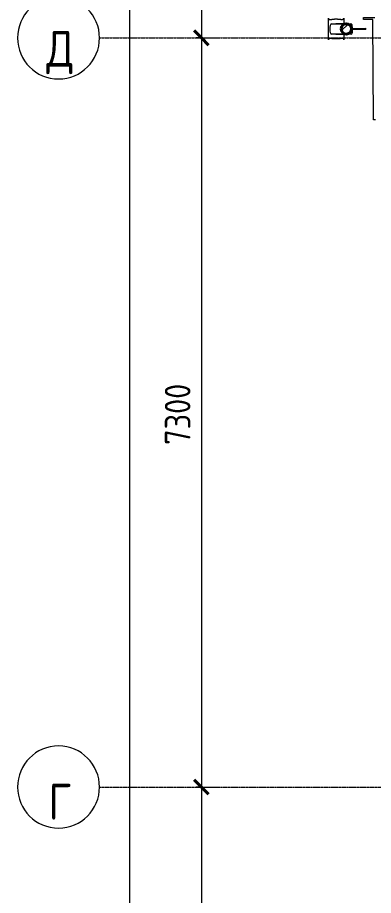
# Model space of a CAD drawing. Header units: millimetres. Extents: x -10474 to 67905, y -3824 to 44223.
# Drawn here: x -10474 to -7002, y 11888 to 20443 of the extents above; entities that cross this region are included whole.
import ezdxf

# ---------------------------------------------------------------- set-up
doc = ezdxf.new("R2010")
doc.units = ezdxf.units.MM
doc.linetypes.add('ADSK_Линия сетки', pattern=[25, 20, -2.5, 0, -2.5])
for name, color, linetype, lineweight in [('Обобщенные модели', 7, 'Continuous', 18), ('Оси', 7, 'Continuous', 9), ('Размеры', 7, 'Continuous', 9), ('Размеры-100', 7, 'Continuous', 9), ('Стены отделка', 7, 'Continuous', 30)]:
    doc.layers.add(name, color=color, linetype=linetype, lineweight=lineweight)
doc.styles.add('GOST Common', font='GOST_Common.ttf', dxfattribs={"width": 0.9, "height": 350})
doc.styles.add('GOST Common_2', font='GOST_Common.ttf', dxfattribs={"width": 0.9, "height": 250})
doc.dimstyles.new('ADSK_Основной_2_5_мм_Оси', dxfattribs={"dimscale": 304.8, "dimtxt": 251.428749, "dimasz": 0.463911, "dimexe": 0.492126, "dimexo": 0.492126, "dimgap": 0.098425, "dimtad": 1, "dimrnd": 0.01, "dimdsep": 46, "dimtxsty": 'GOST Common_2', "dimblk1": 'OBLIQUE', "dimblk2": 'OBLIQUE', "dimsah": 1, "dimcen": 0.09, "dimdle": 0.492126, "dimazin": 2, "dimtfac": 1, "dimtdec": 4, "dimtix": 1, "dimtmove": 0, "dimatfit": 3, "dimfxl": 1, "dimtvp": 1, "dimtolj": 1, "dimtzin": 0, "dimlwd": 20, "dimlwe": 20, "dimarcsym": 2})

# ---------------------------------------------------------------- blocks, each defined once
blk = doc.blocks.new('Водосток - Тип 1 _карниз больше 490мм_-5161094-План потолков 2-го этажа')
at = {"layer": 'Обобщенные модели', "lineweight": 9}
h = blk.add_hatch(dxfattribs=at)
h.set_pattern_fill('FP_43', color=256, style=0, pattern_type=2)
h.set_pattern_definition([(314.706, (-20244.53, -7002.02), (106.6089, 105.5204), [])])
h.paths.add_polyline_path([(76.3, 171.1), (76.3, 148.9), (85.9, 128.8), (103.5, 114.9), (126.3, 110.3), (146.7, 115), (164.1, 128.8), (173.7, 148.9), (173.4, 171.8), (164.1, 191.2), (146.7, 205), (125, 210), (102.8, 204.7), (85.9, 191.2), (81.1, 181.1)])
at = {"layer": 'Обобщенные модели'}
for p, q in [((18.8, 335), (24.9, 335)), ((75, 184.9), (75, 306.2)), ((75, 263.6), (75, 306.2)), ((175, 306.2), (175, 184.4)), ((175, 306.2), (175, 263.6)), ((225.1, 335), (231.2, 335)), ((24.9, 185), (18.8, 185)), ((75, 173), (75, 183.5)), ((175, 177.5), (175, 173)), ((231.2, 185), (225.1, 185)), ((75, 113.8), (75, 147)), ((75, 113.8), (75, 147)), ((120, -30), (120, 109.1)), ((130, 109.1), (130, -30)), ((175, 147), (175, 113.8)), ((175, 147), (175, 113.8)), ((120, -30), (130, -30))]:
    blk.add_line(p, q, dxfattribs=at)
at = {"layer": 'Обобщенные модели', "flags": 128}
for points in [[(75, 263.6), (75, 258), (75, 252.4), (75, 246.9), (75, 241.5), (75, 236.2), (75, 231.1), (75, 226), (75, 221.1), (75, 216.4), (75, 211.8), (75, 207.3), (75, 203), (75, 198.9), (75, 194.9), (75, 191.2), (75, 187.6), (75, 184.3), (75, 181.1), (75, 178.1), (75, 175.4), (75, 173)], [(75, 183.8), (75, 188.9), (75, 194), (75, 198.9), (75, 203.6), (75, 208.2), (75, 212.7), (75, 217), (75, 221.1), (75, 225.1), (75, 228.8), (75, 232.4), (75, 235.7), (75, 238.9), (75, 241.9), (75, 244.6), (75, 247.2), (75, 249.5), (75, 251.6), (75, 253.4), (75, 255.1), (75, 256.5), (75, 257.7), (75, 258.6), (75, 259.3), (75, 259.8), (75, 260)], [(175, 173), (175, 174.3), (175, 177), (175, 179.8), (175, 182.9), (175, 186.2), (175, 189.7), (175, 193.4), (175, 197.2), (175, 201.3), (175, 205.5), (175, 209.9), (175, 214.4), (175, 219.1), (175, 224), (175, 229), (175, 234.1), (175, 239.3), (175, 244.6), (175, 250.1), (175, 255.6), (175, 261.3), (175, 263.6)], [(175, 259.9), (175, 259.5), (175, 258.9), (175, 258.1), (175, 257), (175, 255.7), (175, 254.2), (175, 252.4), (175, 250.4), (175, 248.2), (175, 245.7), (175, 243), (175, 240.2), (175, 237.1), (175, 233.8), (175, 230.3), (175, 226.6), (175, 222.8), (175, 218.7), (175, 214.5), (175, 210.1), (175, 205.6), (175, 200.9), (175, 196), (175, 191), (175, 185.9), (175, 184.1)], [(75, 173.1), (75, 178.5), (75, 183.5)], [(175, 177.5), (175, 175.4), (175, 173)]]:
    blk.add_lwpolyline(points, dxfattribs=at)
at = {"layer": 'Обобщенные модели'}
for start, end in [(90, 270), (270, 90)]:
    blk.add_arc((125, 160), 52, start, end, dxfattribs=at)
at = {"layer": 'Обобщенные модели', "lineweight": 40}
for start, end in [(90, 270), (270, 90)]:
    blk.add_arc((125, 160), 50, start, end, dxfattribs=at)
at = {"layer": 'Обобщенные модели'}
for centre, major_axis, start_param, end_param in [((125, 306.2), (-50, 0), 4.712389, 6.283185), ((125, 306.2), (-50, 0), 4.712389, 6.283185), ((125, 306.2), (-50, 0), 3.141593, 4.712389), ((125, 306.2), (-50, 0), 3.141593, 4.712389), ((125, 113.8), (50, 0), 2.395226, 4.614684), ((125, 113.8), (50, 0), 2.395226, 4.614684), ((125, 113.8), (50, 0), 4.80927, 7.029552), ((125, 113.8), (50, 0), 4.80927, 7.029552)]:
    blk.add_ellipse(centre, major_axis=major_axis, ratio=0.309017, start_param=start_param, end_param=end_param, dxfattribs=at)
for points, knots in [([(18.8, 185), (21.1, 185), (25.1, 185.7), (28.9, 188.6), (30.8, 192.1), (31.6, 194.9), (32, 197.4), (32.1, 199.4), (32.2, 201.5), (32.2, 203.8), (32.1, 206.2), (31.9, 208.7), (31.6, 211.4), (31.3, 214.1), (31, 217), (30.6, 219.9), (30.2, 222.9), (29.8, 226), (29.4, 229.2), (29, 232.4), (28.7, 235.7), (28.3, 240.2), (27.8, 245.9), (27.4, 255.3), (27.4, 264.8), (27.8, 274.1), (28.3, 279.8), (28.7, 284.3), (29, 287.6), (29.4, 290.8), (29.8, 294), (30.2, 297.1), (30.6, 300.1), (31, 303.1), (31.3, 305.9), (31.6, 308.6), (31.9, 311.3), (32.1, 313.8), (32.2, 316.2), (32.2, 318.5), (32.1, 320.6), (32, 322.7), (31.6, 325.1), (30.8, 327.9), (28.9, 331.5), (25.1, 334.3), (21.1, 335), (18.8, 335)], [-1, -1, -1, -1, -0.941176, -0.882353, -0.852941, -0.823529, -0.808824, -0.794118, -0.779412, -0.764706, -0.75, -0.735294, -0.720588, -0.705882, -0.691176, -0.676471, -0.661765, -0.647059, -0.632353, -0.617647, -0.602941, -0.588235, -0.558824, -0.529412, -0.470588, -0.441176, -0.411765, -0.397059, -0.382353, -0.367647, -0.352941, -0.338235, -0.323529, -0.308824, -0.294118, -0.279412, -0.264706, -0.25, -0.235294, -0.220588, -0.205882, -0.191176, -0.176471, -0.147059, -0.117647, -0.058824, 0, 0, 0, 0]), ([(18.8, 335), (22.1, 335), (28.9, 335), (39.4, 335), (48.4, 335), (56, 335), (60.8, 335), (64.9, 335), (67.9, 335), (71, 335), (74.3, 335), (77.6, 335), (81, 335), (83.9, 335), (86.4, 335), (88.2, 335), (90.2, 335), (92.8, 335), (96.1, 335), (99.6, 335), (102.5, 335), (104.8, 335), (107.1, 335), (110.3, 335), (116, 335), (121.3, 335), (125, 335)], [-1, -1, -1, -1, -0.875, -0.75, -0.625, -0.5625, -0.5, -0.46875, -0.4375, -0.40625, -0.375, -0.34375, -0.3125, -0.28125, -0.265625, -0.25, -0.234375, -0.21875, -0.1875, -0.15625, -0.140625, -0.125, -0.109375, -0.09375, -0.0625, 0, 0, 0, 0]), ([(125, 335), (128.7, 335), (134, 335), (139.7, 335), (142.9, 335), (145.2, 335), (147.5, 335), (150.4, 335), (153.9, 335), (157.2, 335), (159.8, 335), (161.8, 335), (163.6, 335), (166.1, 335), (169, 335), (172.4, 335), (175.7, 335), (179, 335), (182.1, 335), (185.1, 335), (189.2, 335), (194, 335), (201.6, 335), (210.6, 335), (221.1, 335), (227.9, 335), (231.2, 335)], [-1, -1, -1, -1, -0.9375, -0.90625, -0.890625, -0.875, -0.859375, -0.84375, -0.8125, -0.78125, -0.765625, -0.75, -0.734375, -0.71875, -0.6875, -0.65625, -0.625, -0.59375, -0.5625, -0.53125, -0.5, -0.4375, -0.375, -0.25, -0.125, 0, 0, 0, 0]), ([(231.2, 335), (228.9, 335), (224.9, 334.3), (221.1, 331.4), (219.2, 327.9), (218.4, 325.1), (218, 322.6), (217.9, 320.6), (217.8, 318.5), (217.8, 316.2), (217.9, 313.8), (218.1, 311.3), (218.4, 308.6), (218.7, 305.9), (219, 303), (219.4, 300.1), (219.8, 297.1), (220.2, 294), (220.6, 290.8), (221, 287.6), (221.3, 284.3), (221.7, 279.8), (222.2, 274.1), (222.6, 264.7), (222.6, 255.2), (222.2, 245.9), (221.7, 240.2), (221.3, 235.7), (221, 232.4), (220.6, 229.2), (220.2, 226), (219.8, 222.9), (219.4, 219.9), (219, 216.9), (218.7, 214.1), (218.4, 211.4), (218.1, 208.7), (217.9, 206.2), (217.8, 203.8), (217.8, 201.5), (217.9, 199.4), (218, 197.3), (218.4, 194.9), (219.2, 192.1), (221.1, 188.5), (224.9, 185.7), (228.9, 185), (231.2, 185)], [-1, -1, -1, -1, -0.941176, -0.882353, -0.852941, -0.823529, -0.808824, -0.794118, -0.779412, -0.764706, -0.75, -0.735294, -0.720588, -0.705882, -0.691176, -0.676471, -0.661765, -0.647059, -0.632353, -0.617647, -0.602941, -0.588235, -0.558824, -0.529412, -0.470588, -0.441176, -0.411765, -0.397059, -0.382353, -0.367647, -0.352941, -0.338235, -0.323529, -0.308824, -0.294118, -0.279412, -0.264706, -0.25, -0.235294, -0.220588, -0.205882, -0.191176, -0.176471, -0.147059, -0.117647, -0.058824, 0, 0, 0, 0]), ([(74.3, 185), (73.2, 185), (71, 185), (67.9, 185), (64.9, 185), (60.8, 185), (56, 185), (48.4, 185), (39.4, 185), (28.9, 185), (22.1, 185), (18.8, 185)], [-0.625, -0.625, -0.625, -0.625, -0.59375, -0.5625, -0.53125, -0.5, -0.4375, -0.375, -0.25, -0.125, 0, 0, 0, 0]), ([(231.2, 185), (227.9, 185), (221.1, 185), (210.6, 185), (201.6, 185), (194, 185), (189.2, 185), (185.1, 185), (182.1, 185), (179, 185), (176.8, 185), (175.7, 185)], [-1, -1, -1, -1, -0.875, -0.75, -0.625, -0.5625, -0.5, -0.46875, -0.4375, -0.40625, -0.375, -0.375, -0.375, -0.375])]:
    blk.add_open_spline(points, degree=3, knots=knots, dxfattribs=at)
blk = doc.blocks.new('Ось сетки - Круг_Ø8 мм-8258-План потолков 2-го этажа')
at = {"layer": 'Оси', "lineweight": 20}
for start, end in [(360, 180), (180, 360)]:
    blk.add_arc((0, 0), 4, start, end, dxfattribs=at)
blk = doc.blocks.new('DIMBLOCK2-План потолков 2-го этажа')
at = {"layer": 'Размеры-100', "lineweight": 40, "transparency": 16777216}
for p, q in [((-8680.7, 36545), (-8751.4, 36615.7)), ((-8680.7, 36545), (-8610, 36474.3)), ((-8680.7, 20245), (-8751.4, 20315.7)), ((-8680.7, 20245), (-8610, 20174.3))]:
    blk.add_line(p, q, dxfattribs=at)
at = {"layer": 'Размеры-100', "lineweight": 20, "transparency": 16777216}
for p, q in [((-8680.7, 36545), (-8730.7, 36545)), ((-8680.7, 36545), (-8680.7, 20245)), ((-8680.7, 36545), (-8530.7, 36545)), ((-8680.7, 20245), (-8730.7, 20245)), ((-8680.7, 20245), (-8530.7, 20245))]:
    blk.add_line(p, q, dxfattribs=at)
at = {"layer": 'Размеры-100', "color": 0, "lineweight": 20, "transparency": 16777216, "insert": (-9037.4, 28024.2), "char_height": 250, "width": 889.802, "attachment_point": 1, "rotation": 90, "line_spacing_factor": 1.022761, "style": 'GOST Common_2'}
blk.add_mtext('16300', dxfattribs=at)
blk = doc.blocks.new('_Oblique')
at = {"color": 0, "linetype": 'ByBlock', "lineweight": -2}
blk.add_line((-0.5, -0.5), (0.5, 0.5), dxfattribs=at)
blk = doc.blocks.new('DIMBLOCK3-План потолков 2-го этажа')
at = {"layer": 'Размеры-100', "lineweight": 40, "transparency": 16777216}
for p, q in [((-8680.7, 20245), (-8751.4, 20315.7)), ((-8680.7, 20245), (-8610, 20174.3)), ((-8680.7, 12945), (-8751.4, 13015.7)), ((-8680.7, 12945), (-8610, 12874.3))]:
    blk.add_line(p, q, dxfattribs=at)
at = {"layer": 'Размеры-100', "lineweight": 20, "transparency": 16777216}
for p, q in [((-8680.7, 20245), (-8730.7, 20245)), ((-8680.7, 20245), (-8680.7, 12945)), ((-8680.7, 20245), (-8530.7, 20245)), ((-8680.7, 12945), (-8730.7, 12945)), ((-8680.7, 12945), (-8530.7, 12945))]:
    blk.add_line(p, q, dxfattribs=at)
at = {"layer": 'Размеры-100', "color": 0, "lineweight": 20, "transparency": 16777216, "insert": (-9037.4, 16279.6), "char_height": 250, "width": 756.843, "attachment_point": 1, "rotation": 90, "line_spacing_factor": 1.022761, "style": 'GOST Common_2'}
blk.add_mtext('7300', dxfattribs=at)
blk = doc.blocks.new('DIMBLOCK4-План потолков 2-го этажа')
at = {"layer": 'Размеры-100', "lineweight": 40, "transparency": 16777216}
for p, q in [((-8680.7, 12945), (-8751.4, 13015.7)), ((-8680.7, 12945), (-8610, 12874.3)), ((-8680.7, 8295), (-8751.4, 8365.7)), ((-8680.7, 8295), (-8610, 8224.3))]:
    blk.add_line(p, q, dxfattribs=at)
at = {"layer": 'Размеры-100', "lineweight": 20, "transparency": 16777216}
for p, q in [((-8680.7, 12945), (-8730.7, 12945)), ((-8680.7, 12945), (-8680.7, 8295)), ((-8680.7, 12945), (-8530.7, 12945)), ((-8680.7, 8295), (-8730.7, 8295)), ((-8680.7, 8295), (-8530.7, 8295))]:
    blk.add_line(p, q, dxfattribs=at)
at = {"layer": 'Размеры-100', "color": 0, "lineweight": 20, "transparency": 16777216, "insert": (-9037.4, 10294), "char_height": 250, "width": 782.412, "attachment_point": 1, "rotation": 90, "line_spacing_factor": 1.022761, "style": 'GOST Common_2'}
blk.add_mtext('4650', dxfattribs=at)
blk = doc.blocks.new('DIMBLOCK7-План потолков 2-го этажа')
at = {"layer": 'Размеры-100', "lineweight": 20, "transparency": 16777216}
for p, q in [((-9380.7, 43195), (-9380.7, -155)), ((-9380.7, 43045), (-9430.7, 43045)), ((-9380.7, 43045), (-9230.7, 43045)), ((-9380.7, -5), (-9430.7, -5)), ((-9380.7, -5), (-9230.7, -5))]:
    blk.add_line(p, q, dxfattribs=at)
at = {"layer": 'Размеры-100', "lineweight": 40, "transparency": 16777216}
for p, q in [((-9380.7, 43045), (-9451.4, 43115.7)), ((-9380.7, 43045), (-9310, 42974.3)), ((-9380.7, -5), (-9451.4, 65.7)), ((-9380.7, -5), (-9310, -75.7))]:
    blk.add_line(p, q, dxfattribs=at)
at = {"layer": 'Размеры-100', "color": 0, "lineweight": 20, "transparency": 16777216, "insert": (-9737.4, 21115.2), "char_height": 250, "width": 971.623, "attachment_point": 1, "rotation": 90, "line_spacing_factor": 1.022761, "style": 'GOST Common_2'}
blk.add_mtext('43050', dxfattribs=at)

msp = doc.modelspace()

# ---------------------------------------------------------------- linework, layer by layer
at = {"layer": 'Оси', "linetype": 'ADSK_Линия сетки'}
for p, q in [((-9674.401, 20245), (56004.853, 20245)), ((-9674.401, 12945), (56004.853, 12945))]:
    msp.add_line(p, q, dxfattribs=at)
at = {"layer": 'Стены отделка', "lineweight": 9}
for p, q in [((-7097.788, 20443.329), (-6987.028, 20443.329)), ((-7097.788, 20423.329), (-7097.788, 20443.329)), ((-7006.926, 20423.329), (-7097.788, 20423.329)), ((-7001.918, 19447.534), (-7006.926, 20423.329)), ((-6981.918, 19447.636), (-7001.918, 19447.534))]:
    msp.add_line(p, q, dxfattribs=at)

# ---------------------------------------------------------------- block references
at = {"layer": 'Обобщенные модели', "rotation": 90.29404624676303}
msp.add_blockref('Водосток - Тип 1 _карниз больше 490мм_-5161094-План потолков 2-го этажа', (-7105.823, 20208.332), dxfattribs=at)
at = {"layer": 'Оси', "lineweight": 20, "xscale": 99.99999999999993, "yscale": 99.99999999999993, "zscale": 99.99999999999993, "rotation": 269.9999999999994}
for p in [(-10074.401, 20245), (-10074.401, 12945)]:
    msp.add_blockref('Ось сетки - Круг_Ø8 мм-8258-План потолков 2-го этажа', p, dxfattribs=at)

# ---------------------------------------------------------------- texts
at = {"layer": 'Оси', "char_height": 350, "attachment_point": 5, "line_spacing_factor": 1.022766, "style": 'GOST Common'}
for s, insert, width in [('\\pt89.999,180.0015,270.0005,359.9995,449.9985,540.001,630,719.999,810.0015,900.0005,989.9995,1079.9985,1170.001,1260,1349.999,1440.0015,1530.0005,1619.9995,1709.9985,1800.001,1890,1979.999,2070.0015,2160.0005,2249.9995,2339.9985,2430.001,2520,2609.999,2700.0015,2790.0005,2879.9995;Д', (-10059.474, 20102.149), 291.6), ('\\pt89.999,180.0015,270.0005,359.9995,449.9985,540.001,630,719.999,810.0015,900.0005,989.9995,1079.9985,1170.001,1260,1349.999,1440.0015,1530.0005,1619.9995,1709.9985,1800.001,1890,1979.999,2070.0015,2160.0005,2249.9995,2339.9985,2430.001,2520,2609.999,2700.0015,2790.0005,2879.9995;Г', (-10059.924, 12802.149), 232.2)]:
    msp.add_mtext(s, dxfattribs=dict(at, insert=insert, width=width))

# ---------------------------------------------------------------- dimensions: what is measured, and where the dimension line sits
at = {"layer": 'Размеры', "lineweight": 20}
for base, p1, p2, override, picture, middle in [((-9380.683, -5), (-9280.698, 43045), (-9280.698, -5), {"dimpost": '<>', "dimfxl": 43050}, 'DIMBLOCK7-План потолков 2-го этажа', (-9535.683, 21520)), ((-8680.683, 20245), (-8580.698, 36545), (-8580.698, 20245), {"dimpost": '<>', "dimfxl": 16300}, 'DIMBLOCK2-План потолков 2-го этажа', (-8835.683, 28395)), ((-8680.683, 12945), (-8580.698, 20245), (-8580.698, 12945), {"dimpost": '<>', "dimfxl": 7300}, 'DIMBLOCK3-План потолков 2-го этажа', (-8835.683, 16595)), ((-8680.683, 8295), (-8580.698, 12945), (-8580.698, 8295), {"dimpost": '<>', "dimfxl": 4650}, 'DIMBLOCK4-План потолков 2-го этажа', (-8835.683, 10620))]:
    dim = msp.add_linear_dim(base=base, p1=p1, p2=p2, angle=90, dimstyle='ADSK_Основной_2_5_мм_Оси', override=override, dxfattribs=at)
    dim.commit()
    dim.dimension.update_dxf_attribs({"geometry": picture, "text_midpoint": middle})

doc.saveas('drawing.dxf')
